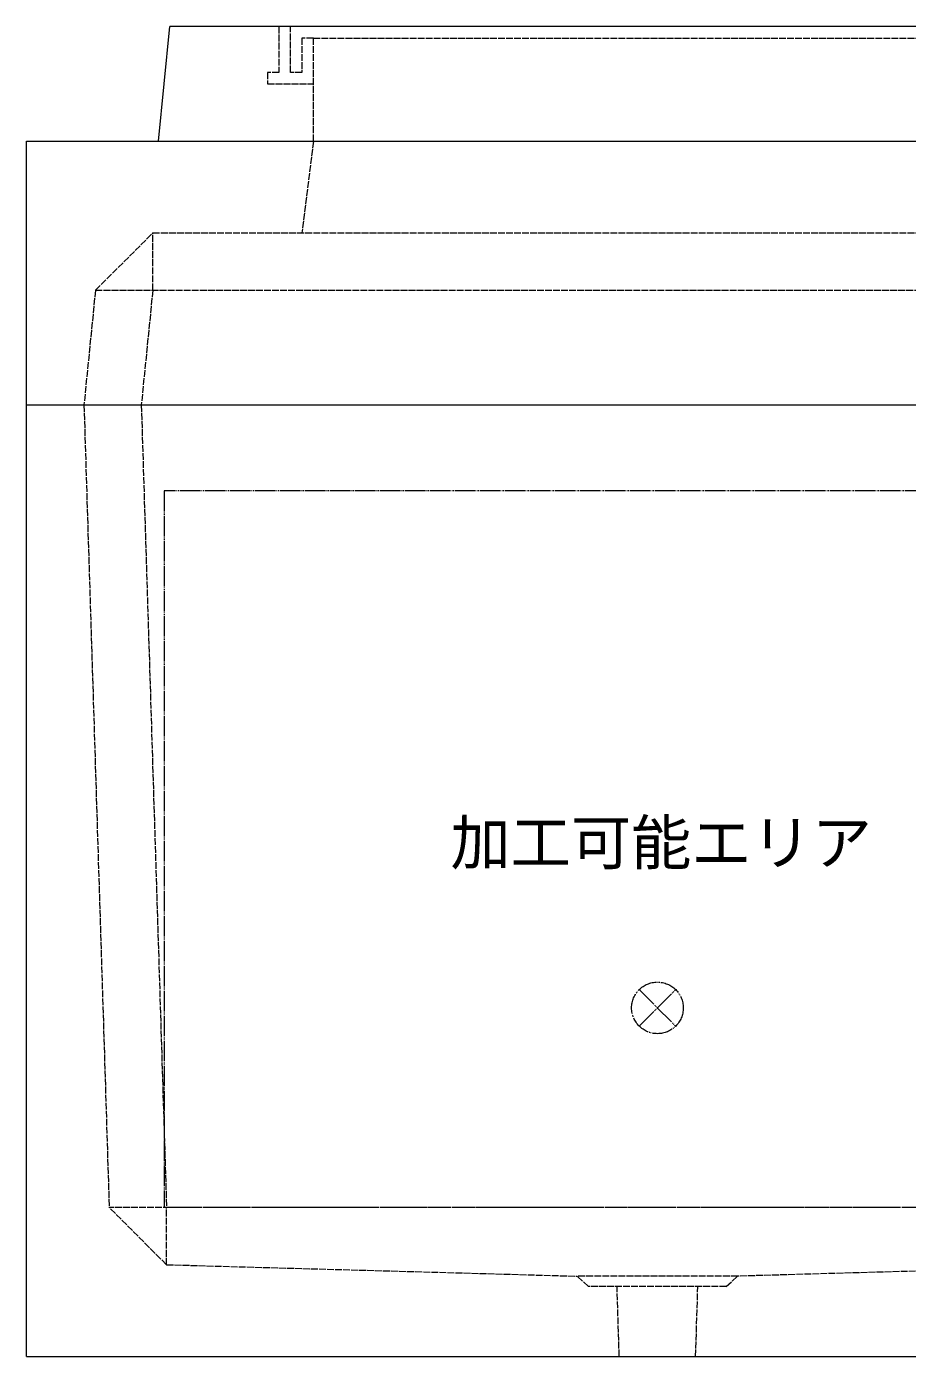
# Model space of a CAD drawing. Units: millimetres, scale not verified. Extents: x -2970 to 2970, y -2100 to 2100.
# Drawn here: x -580 to 188, y -1260 to -100 of the extents above; entities that cross this region are included whole.
import ezdxf
from ezdxf.enums import TextEntityAlignment as Align

# ---------------------------------------------------------------- set-up
doc = ezdxf.new("R2010")
doc.units = ezdxf.units.MM
doc.header["$LTSCALE"] = 10
doc.linetypes.add('LONG_DASHED1', pattern=[7, 6, -1])
doc.linetypes.add('LONG_DOUBLE_CHAIN', pattern=[21.8, 18, -1, 0.6, -0.6, 0.6, -1])
for name, color, linetype, lineweight in [('0-7_D-STR', 7, 'LONG_DASHED1', 9), ('0-8_D-STR-STR4', 134, 'LONG_DASHED1', 9), ('0-A_D-STR-STR5', 1, 'LONG_DOUBLE_CHAIN', 9)]:
    doc.layers.add(name, color=color, linetype=linetype, lineweight=lineweight)
doc.styles.add('ＭＳ ゴシック', font='')
doc.styles.get('ＭＳ ゴシック').set_extended_font_data('MS Gothic')

# ---------------------------------------------------------------- blocks, each defined once
blk = doc.blocks.new('A$C5AA75120')
at = {"layer": '0-7_D-STR', "linetype": 'Continuous'}
for p, q in [((-5500, 0), (-5500, 2300)), ((-5500, 2300), (5500, 2300)), ((-5500, 0), (5500, 0))]:
    blk.add_line(p, q, dxfattribs=at)
at = {"layer": '0-7_D-STR'}
for p, q in [((-3000, 2300), (-3100, 1500)), ((-4900, 1000), (-4400, 1500)), ((-4400, 1500), (4400, 1500)), ((-4400, 1000), (-4400, 1500)), ((-4900, 1000), (-5000, 0)), ((-4900, 1000), (4900, 1000)), ((-4400, 1000), (-4500, 0))]:
    blk.add_line(p, q, dxfattribs=at)
blk = doc.blocks.new('A$C019679C0')
at = {"layer": '0-7_D-STR', "linetype": 'Continuous'}
for p, q in [((-4350, 0), (-4250, 1000)), ((4250, 1000), (-4250, 1000)), ((4350, 0), (4250, 1000)), ((-4350, 0), (4350, 0))]:
    blk.add_line(p, q, dxfattribs=at)
at = {"layer": '0-7_D-STR'}
for p, q in [((-3000, 0), (-3000, 900)), ((3000, 900), (3000, 0))]:
    blk.add_line(p, q, dxfattribs=at)
at = {"layer": '0-8_D-STR-STR4'}
for points in [[(-3300, 1000), (-3300, 600), (-3400, 600), (-3400, 500), (-3000, 500)], [(-3000, 900), (-3100, 900), (-3100, 600), (-3200, 600), (-3200, 1000)], [(3300, 1000), (3300, 600), (3400, 600), (3400, 500), (3000, 500)], [(3100, 900), (3100, 600), (3200, 600), (3200, 1000)], [(-3000, 900), (3000, 900), (3100, 900)]]:
    blk.add_lwpolyline(points, dxfattribs=at)
blk = doc.blocks.new('A$C7CE826D1')
at = {"layer": '0-7_D-STR', "linetype": 'Continuous'}
for p, q in [((-5500, 0), (5500, 0)), ((-5500, -8300), (-5500, 0)), ((-5500, -8300), (5500, -8300))]:
    blk.add_line(p, q, dxfattribs=at)
at = {"layer": '0-7_D-STR'}
for p, q in [((-5000, 0), (-4780, -7000)), ((-4500, 0), (-4280, -7000)), ((-4280, -7500), (-4780, -7000)), ((4780, -7000), (-4780, -7000)), ((-4280, -7500), (-4280, -7000)), ((-4280, -7500), (-700, -7600)), ((4280, -7500), (700, -7600)), ((-600, -7690), (-700, -7600)), ((700, -7600), (-700, -7600)), ((600, -7690), (700, -7600)), ((600, -7690), (-600, -7690)), ((-333, -8300), (-352, -7690)), ((333, -8300), (352, -7690))]:
    blk.add_line(p, q, dxfattribs=at)
at = {"layer": '0-A_D-STR-STR5'}
for p, q in [((4300, -750), (-4300, -750)), ((-4300, -750), (-4300, -7000)), ((4300, -7000), (-4300, -7000))]:
    blk.add_line(p, q, dxfattribs=at)
blk = doc.blocks.new('A$C1C640AAB')
at = {"layer": '0-A_D-STR-STR5'}
for p, q in [((-159.1, -159.1), (159.1, 159.1)), ((-159.1, 159.1), (159.1, -159.1))]:
    blk.add_line(p, q, dxfattribs=at)
blk.add_circle((0, 0), 225, dxfattribs=at)
blk = doc.blocks.new('A$C7fa32e7d')
at = {"layer": '0-7_D-STR'}
blk.add_blockref('A$C7CE826D1', (0, 0), dxfattribs=at)
at = {"layer": '0-A_D-STR-STR5'}
blk.add_blockref('A$C1C640AAB', (0, -5260), dxfattribs=at)

msp = doc.modelspace()

# ---------------------------------------------------------------- block references
at = {"layer": '0-7_D-STR', "xscale": 0.1, "yscale": 0.1}
for name, p in [('A$C019679C0', (-30, -200)), ('A$C5AA75120', (-30, -430)), ('A$C7fa32e7d', (-30, -430))]:
    msp.add_blockref(name, p, dxfattribs=at)

# ---------------------------------------------------------------- texts
at = {"layer": '0-A_D-STR-STR5', "style": 'ＭＳ ゴシック'}
msp.add_text('加工可能エリア', height=38.49, dxfattribs=at).set_placement((-210.48, -842.53), align=Align.BOTTOM_LEFT)

doc.saveas('drawing.dxf')
